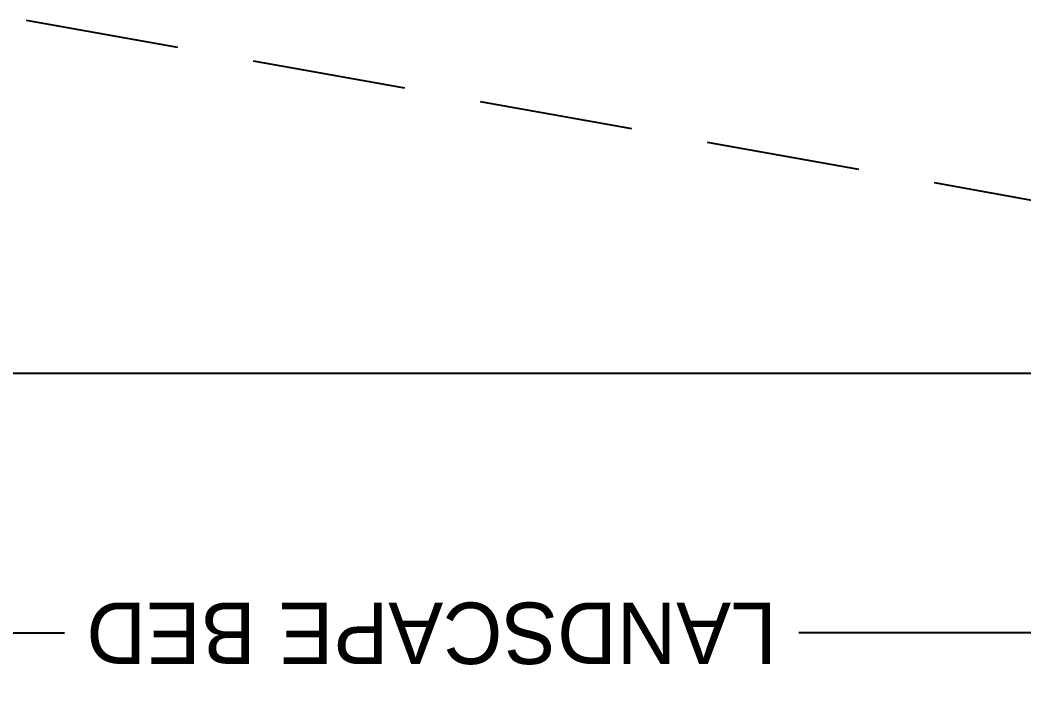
# Model space of a CAD drawing. Header units: millimetres. Extents: x -414464 to 1686, y -90036 to 108605.
# Drawn here: x -139818 to -136554, y 7336 to 9515 of the extents above; entities that cross this region are included whole.
import ezdxf

# ---------------------------------------------------------------- set-up
doc = ezdxf.new("R2010")
doc.units = ezdxf.units.MM
doc.header["$LTSCALE"] = 1000
doc.header["$MEASUREMENT"] = 0
for name, pattern in [('AUDIT_D_120904163729-0', [0]), ('DASHED', [0.75, 0.5, -0.25]), ('HIDDEN2', [0.1875, 0.125, -0.0625])]:
    doc.linetypes.add(name, pattern=pattern)
doc.layers.get('0').update_dxf_attribs({"linetype": 'AUDIT_D_120904163729-0'})
doc.layers.add('LAYER1', color=7, linetype='Continuous')
doc.layers.add('LEVEL', color=7, linetype='Continuous')
doc.styles.add('ATTR', font='romans.shx', dxfattribs={"width": 0.8, "height": 0.7})
doc.styles.add('style2', font='GOTHIC.TTF')
doc.dimstyles.new('Copy of jaya', dxfattribs={"dimtxt": 150, "dimasz": 200, "dimexe": 100, "dimexo": 100, "dimgap": 100, "dimtad": 1, "dimtih": 1, "dimtoh": 1, "dimdec": 0, "dimdsep": 46, "dimtxsty": 'style2', "dimblk": 'ARCHTICK', "dimcen": 2.5, "dimdle": 100, "dimclrd": 1, "dimclre": 1, "dimclrt": 3, "dimazin": 0, "dimtfac": 1, "dimtdec": 0, "dimtmove": 2, "dimatfit": 3, "dimfxl": 1, "dimarcsym": 0})

# ---------------------------------------------------------------- blocks, each defined once
blk = doc.blocks.new('A$C50ED7ECD')
at = {"layer": 'LEVEL', "color": 8, "linetype": 'HIDDEN2', "ltscale": 5}
blk.add_line((147.4587, 8.365), (63.4951, 8.365), dxfattribs=at)
blk = doc.blocks.new('_ArchTick')
at = {"color": 0, "linetype": 'ByBlock', "const_width": 0.15}
blk.add_lwpolyline([(-0.5, -0.5), (0.5, 0.5)], dxfattribs=at)
blk = doc.blocks.new('*D351')
at = {"layer": 'LAYER1', "color": 1, "lineweight": -2, "transparency": 16777216}
for p, q in [((-15349.8, 71.5), (-15349.8, 2531.3)), ((-11199.8, 200), (-11199.8, 2531.3)), ((-15449.8, 2431.3), (-14468.6, 2431.3)), ((-11099.8, 2431.3), (-12081, 2431.3))]:
    blk.add_line(p, q, dxfattribs=at)
at = {"layer": 'LAYER1', "color": 1, "lineweight": -2, "transparency": 16777216, "xscale": 150, "yscale": 150, "zscale": 150, "rotation": 180}
blk.add_blockref('_ArchTick', (-15349.8, 2431.3), dxfattribs=at)
at = {"layer": 'LAYER1', "color": 1, "lineweight": -2, "transparency": 16777216, "xscale": 150, "yscale": 150, "zscale": 150}
blk.add_blockref('_ArchTick', (-11199.8, 2431.3), dxfattribs=at)
at = {"layer": 'LAYER1', "color": 3, "transparency": 16777216, "insert": (-13274.8, 2431.3), "char_height": 150, "attachment_point": 5, "rotation": 180, "style": 'style2'}
blk.add_mtext('{\\H1.3333x;\\C256;LANDSCAPE BED}', dxfattribs=at)
blk = doc.blocks.new('building-10-dopoff')
at = {"color": 8, "style": 'ATTR', "text_generation_flag": 4, "width": 0.8, "flags": 9}
blk.add_attdef('ESTCODE', (-3884.6, 171.2), '', height=22.3, rotation=180, dxfattribs=at)
at = {"layer": 'LAYER1'}
dim = blk.add_linear_dim(base=(-11199.8, 2431.3), p1=(-15349.8, -28.5), p2=(-11199.8, 100), angle=180, text='{\\H1.3333x;\\C256;LANDSCAPE BED}', dimstyle='Copy of jaya', override={"dimasz": 150, "dimtad": 0}, dxfattribs=at)
dim.commit()
dim.dimension.update_dxf_attribs({"geometry": '*D351', "text_midpoint": (-13274.8, 2431.3)})

msp = doc.modelspace()

# ---------------------------------------------------------------- linework, layer by layer
at = {"color": 1, "linetype": 'DASHED'}
msp.add_lwpolyline([(-139798.8, 9515), (-122215.8, 6365), (-115855.7, 6365), (-93067.7, 3515), (-86768, 3515), (-63755.2, 365), (-60406, 365)], dxfattribs=at)

# ---------------------------------------------------------------- block references
msp.add_blockref('building-10-dopoff', (-125204.9, 5090, -0.7))
at = {"layer": 'LEVEL', "linetype": 'ByBlock', "xscale": 1000, "yscale": 1000, "zscale": 1000}
msp.add_blockref('A$C50ED7ECD', (-215640, 0, -0.6), dxfattribs=at)

doc.saveas('drawing.dxf')
